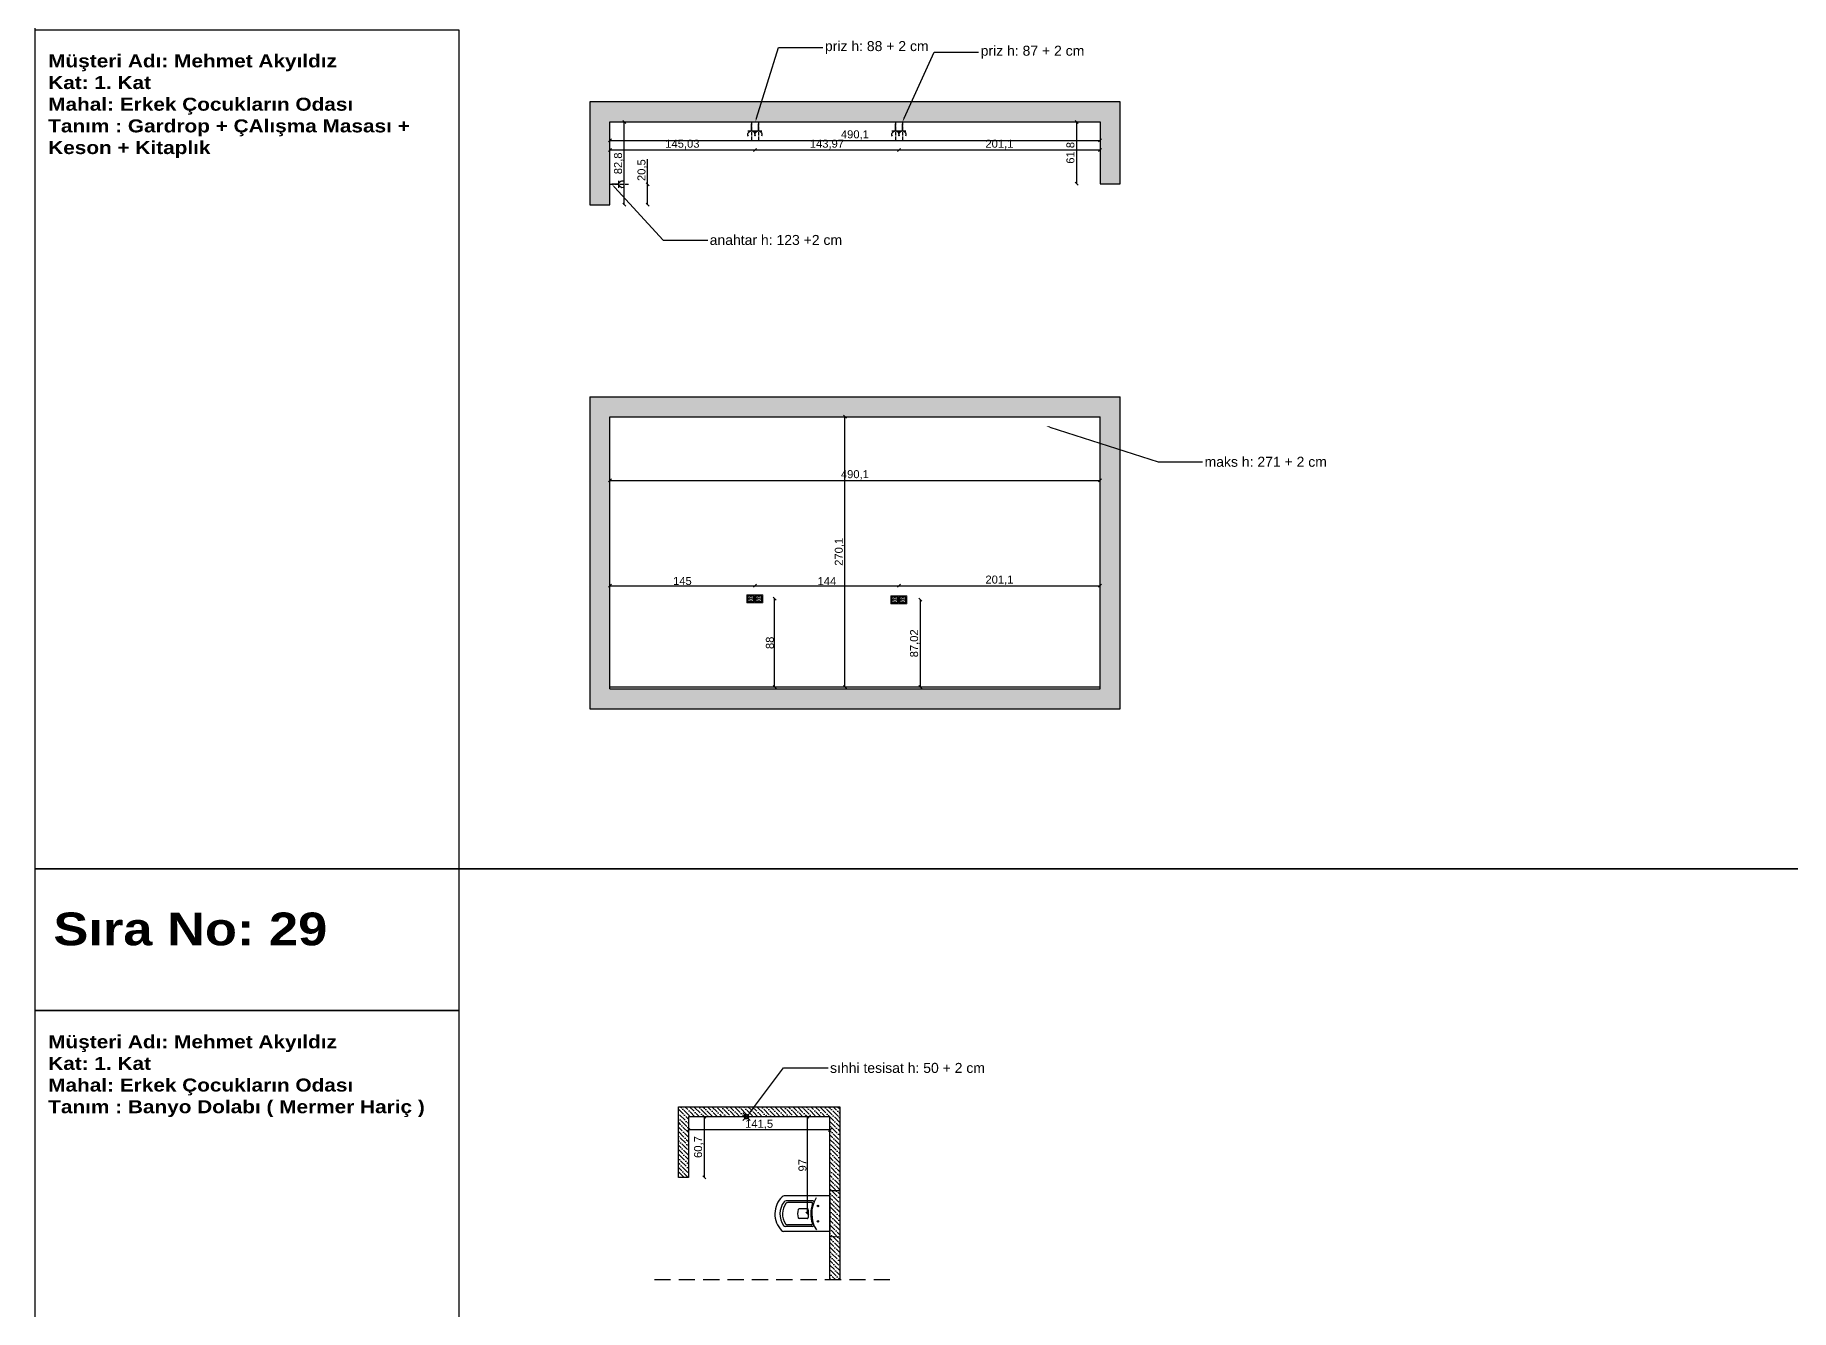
# Model space of a CAD drawing. Header units: millimetres. Extents: x -1860 to 15304, y 307 to 22353.
# Drawn here: x 3092 to 4848, y 1828 to 3102 of the extents above; entities that cross this region are included whole.
import ezdxf
from ezdxf import colors
from ezdxf.entities.mleader import LeaderData, LeaderLine
from ezdxf.math import Vec2, Vec3

# ---------------------------------------------------------------- set-up
doc = ezdxf.new("R2010")
doc.units = ezdxf.units.MM
doc.set_wipeout_variables(frame=1)
for name, pattern in [('( Hidden )', [0.375, 0.25, -0.125]), ('CENTER', [50.8, 31.75, -6.35, 6.35, -6.35]), ('DOT', [0.25, 0, -0.25])]:
    doc.linetypes.add(name, pattern=pattern)
for name, color, linetype in [('0_Toner_Axis', 8, 'CENTER'), ('5_Toner_Electrical', 133, 'Continuous'), ('dim_int', 183, 'Continuous'), ('perde', 90, 'Continuous'), ('prizler elektrik', 2, 'Continuous')]:
    doc.layers.add(name, color=color, linetype=linetype)
doc.layers.add('5_ID-Electrical _Priz', color=3, linetype='Continuous', lineweight=0)
doc.layers.add('çerçeve', color=40, linetype='Continuous', lineweight=40)
doc.layers.add('transparan', color=7, linetype='Continuous', transparency=0.75)
doc.styles.get("Standard").update_dxf_attribs({"font": 'arial.ttf'})
doc.dimstyles.new('ISO-25', dxfattribs={"dimtxt": 8, "dimasz": 3, "dimexe": 1.25, "dimexo": 0.625, "dimtad": 1, "dimtxsty": 'Standard', "dimblk": 'OBLIQUE', "dimcen": 2.5, "dimse1": 1, "dimse2": 1, "dimadec": 0, "dimazin": 0, "dimtfac": 1, "dimtmove": 0, "dimatfit": 3, "dimldrblk": 'OBLIQUE', "dimfxl": 1, "dimarcsym": 0})
pattern_1 = [(315, (-3502.7175, 9351.9497), (6.1739261, -1.683798), [7.9375, -1.5875, 0, -1.5875])]

# ---------------------------------------------------------------- blocks, each defined once
blk = doc.blocks.new('_Oblique')
at = {"color": 0, "linetype": 'ByBlock', "lineweight": -2}
blk.add_line((-0.5, -0.5), (0.5, 0.5), dxfattribs=at)
blk = doc.blocks.new('*D210')
at = {"color": 0, "lineweight": -2, "transparency": 16777216}
blk.add_line((3681.3, 2932.7), (3681.3, 3015.5), dxfattribs=at)
at = {"layer": 'Defpoints', "color": 0, "transparency": 16777216}
for p in [(3666.9, 3015.5), (3681.3, 3015.5), (3666.9, 2932.7)]:
    blk.add_point(p, dxfattribs=at)
at = {"color": 0, "lineweight": -2, "transparency": 16777216, "xscale": 3, "yscale": 3, "zscale": 3}
for p, rotation in [((3681.3, 3015.5), 90), ((3681.3, 2932.7), 270)]:
    blk.add_blockref('_Oblique', p, dxfattribs=dict(at, rotation=rotation))
at = {"color": 0, "transparency": 16777216, "insert": (3675.8, 2974.1), "char_height": 8, "attachment_point": 5, "rotation": 90}
blk.add_mtext('82,8', dxfattribs=at)
blk = doc.blocks.new('*D211')
at = {"color": 0, "lineweight": -2, "transparency": 16777216}
blk.add_line((3666.9, 2997), (4157, 2997), dxfattribs=at)
at = {"layer": 'Defpoints', "color": 0, "transparency": 16777216}
for p in [(3666.9, 3015.5), (4157, 3015.5), (4157, 2997)]:
    blk.add_point(p, dxfattribs=at)
at = {"color": 0, "lineweight": -2, "transparency": 16777216, "xscale": 3, "yscale": 3, "zscale": 3, "rotation": 180}
blk.add_blockref('_Oblique', (3666.9, 2997), dxfattribs=at)
at = {"color": 0, "lineweight": -2, "transparency": 16777216, "xscale": 3, "yscale": 3, "zscale": 3}
blk.add_blockref('_Oblique', (4157, 2997), dxfattribs=at)
at = {"color": 0, "transparency": 16777216, "insert": (3911.9, 3002.4), "char_height": 8, "attachment_point": 5}
blk.add_mtext('490,1', dxfattribs=at)
blk = doc.blocks.new('*D212')
at = {"color": 0, "lineweight": -2, "transparency": 16777216}
blk.add_line((4133.5, 3015.5), (4133.5, 2953.7), dxfattribs=at)
at = {"layer": 'Defpoints', "color": 0, "transparency": 16777216}
for p in [(4157, 3015.5), (4133.5, 2953.7), (4157, 2953.7)]:
    blk.add_point(p, dxfattribs=at)
at = {"color": 0, "lineweight": -2, "transparency": 16777216, "xscale": 3, "yscale": 3, "zscale": 3}
for p, rotation in [((4133.5, 3015.5), 90), ((4133.5, 2953.7), 270)]:
    blk.add_blockref('_Oblique', p, dxfattribs=dict(at, rotation=rotation))
at = {"color": 0, "transparency": 16777216, "insert": (4128.1, 2984.6), "char_height": 8, "attachment_point": 5, "rotation": 90}
blk.add_mtext('61,8', dxfattribs=at)
blk = doc.blocks.new('*D124')
at = {"color": 0, "lineweight": -2, "transparency": 16777216}
blk.add_line((3901.9, 2450.7), (3901.9, 2720.8), dxfattribs=at)
at = {"layer": 'Defpoints', "color": 0, "transparency": 16777216}
for p in [(3899.7, 2720.8), (3901.9, 2720.8), (3899.9, 2450.7)]:
    blk.add_point(p, dxfattribs=at)
at = {"color": 0, "lineweight": -2, "transparency": 16777216, "xscale": 3, "yscale": 3, "zscale": 3}
for p, rotation in [((3901.9, 2720.8), 90), ((3901.9, 2450.7), 270)]:
    blk.add_blockref('_Oblique', p, dxfattribs=dict(at, rotation=rotation))
at = {"color": 0, "transparency": 16777216, "insert": (3896.5, 2585.7), "char_height": 8, "attachment_point": 5, "rotation": 90}
blk.add_mtext('270,1', dxfattribs=at)
blk = doc.blocks.new('A$C5399117F')
at = {"layer": '0_Toner_Axis', "ltscale": 0.1}
blk.add_lwpolyline([(3.5, 18.8), (3.5, 0)], dxfattribs=at)
at = {"layer": '5_Toner_Electrical'}
for p, q in [((7, 9.9), (0, 9.9)), ((3.5, 9.9), (3.5, 16.9))]:
    blk.add_line(p, q, dxfattribs=at)
blk.add_arc((3.5, 6.4), 3.53, 326.7114, 213.2886, dxfattribs=at)
blk = doc.blocks.new('priz')
blk.add_wipeout([(12844.2, 13291.9), (12852.2, 13291.9), (12852.2, 13299.9), (12844.2, 13299.9)]).dxf.layer = '5_ID-Electrical _Priz'
at = {"layer": '5_ID-Electrical _Priz'}
for points in [[(12844.2, 13299.9), (12852.2, 13299.9), (12852.2, 13291.9), (12844.2, 13291.9)], [(12852.1, 13299.8), (12852.1, 13291.9), (12844.3, 13291.9), (12844.3, 13299.8)], [(12851.2, 13298.9), (12845.2, 13298.9), (12845.2, 13292.9), (12851.2, 13292.9)], [(12850.9, 13298.6), (12845.5, 13298.6), (12845.5, 13293.2), (12850.9, 13293.2)]]:
    blk.add_lwpolyline(points, close=True, dxfattribs=at)
for centre, radius in [((12848.2, 13295.9), 1.88), ((12847.6, 13295.9), 0.23), ((12848.7, 13295.9), 0.23)]:
    blk.add_circle(centre, radius, dxfattribs=at)
blk = doc.blocks.new('*D125')
at = {"color": 0, "lineweight": -2, "transparency": 16777216}
blk.add_line((3831.6, 2450.7), (3831.6, 2538.7), dxfattribs=at)
at = {"layer": 'Defpoints', "color": 0, "transparency": 16777216}
for p in [(3819.9, 2538.7), (3831.6, 2538.7), (3814.6, 2450.7)]:
    blk.add_point(p, dxfattribs=at)
at = {"color": 0, "lineweight": -2, "transparency": 16777216, "xscale": 3, "yscale": 3, "zscale": 3}
for p, rotation in [((3831.6, 2538.7), 90), ((3831.6, 2450.7), 270)]:
    blk.add_blockref('_Oblique', p, dxfattribs=dict(at, rotation=rotation))
at = {"color": 0, "transparency": 16777216, "insert": (3826.9, 2494.7), "char_height": 8, "attachment_point": 5, "rotation": 90}
blk.add_mtext('88', dxfattribs=at)
blk = doc.blocks.new('*D213')
at = {"color": 0, "lineweight": -2, "transparency": 16777216}
blk.add_line((3977.3, 2537.7), (3977.3, 2450.7), dxfattribs=at)
at = {"layer": 'Defpoints', "color": 0, "transparency": 16777216}
for p in [(3963.8, 2537.7), (3964.2, 2450.7), (3977.3, 2450.7)]:
    blk.add_point(p, dxfattribs=at)
at = {"color": 0, "lineweight": -2, "transparency": 16777216, "xscale": 3, "yscale": 3, "zscale": 3}
for p, rotation in [((3977.3, 2537.7), 90), ((3977.3, 2450.7), 270)]:
    blk.add_blockref('_Oblique', p, dxfattribs=dict(at, rotation=rotation))
at = {"color": 0, "transparency": 16777216, "insert": (3971.8, 2494.2), "char_height": 8, "attachment_point": 5, "rotation": 90}
blk.add_mtext('87,02', dxfattribs=at)
blk = doc.blocks.new('*D214')
at = {"color": 0, "lineweight": -2, "transparency": 16777216}
blk.add_line((3666.9, 2551.8), (3811.9, 2551.8), dxfattribs=at)
at = {"layer": 'Defpoints', "color": 0, "transparency": 16777216}
for p in [(3811.9, 2551.8), (3666.9, 2532.2), (3811.9, 2542.7)]:
    blk.add_point(p, dxfattribs=at)
at = {"color": 0, "lineweight": -2, "transparency": 16777216, "xscale": 3, "yscale": 3, "zscale": 3, "rotation": 180}
blk.add_blockref('_Oblique', (3666.9, 2551.8), dxfattribs=at)
at = {"color": 0, "lineweight": -2, "transparency": 16777216, "xscale": 3, "yscale": 3, "zscale": 3}
blk.add_blockref('_Oblique', (3811.9, 2551.8), dxfattribs=at)
at = {"color": 0, "transparency": 16777216, "insert": (3739.4, 2556.5), "char_height": 8, "attachment_point": 5}
blk.add_mtext('145', dxfattribs=at)
blk = doc.blocks.new('*D215')
at = {"color": 0, "lineweight": -2, "transparency": 16777216}
blk.add_line((3811.9, 2551.8), (3955.9, 2551.8), dxfattribs=at)
at = {"layer": 'Defpoints', "color": 0, "transparency": 16777216}
for p in [(3955.9, 2551.8), (3811.9, 2542.7), (3955.9, 2541.7)]:
    blk.add_point(p, dxfattribs=at)
at = {"color": 0, "lineweight": -2, "transparency": 16777216, "xscale": 3, "yscale": 3, "zscale": 3, "rotation": 180}
blk.add_blockref('_Oblique', (3811.9, 2551.8), dxfattribs=at)
at = {"color": 0, "lineweight": -2, "transparency": 16777216, "xscale": 3, "yscale": 3, "zscale": 3}
blk.add_blockref('_Oblique', (3955.9, 2551.8), dxfattribs=at)
at = {"color": 0, "transparency": 16777216, "insert": (3883.9, 2556.4), "char_height": 8, "attachment_point": 5}
blk.add_mtext('144', dxfattribs=at)
blk = doc.blocks.new('*D216')
at = {"color": 0, "lineweight": -2, "transparency": 16777216}
blk.add_line((3955.9, 2551.8), (4157, 2551.8), dxfattribs=at)
at = {"layer": 'Defpoints', "color": 0, "transparency": 16777216}
for p in [(4157, 2551.8), (3955.9, 2541.7), (4157, 2532.3)]:
    blk.add_point(p, dxfattribs=at)
at = {"color": 0, "lineweight": -2, "transparency": 16777216, "xscale": 3, "yscale": 3, "zscale": 3, "rotation": 180}
blk.add_blockref('_Oblique', (3955.9, 2551.8), dxfattribs=at)
at = {"color": 0, "lineweight": -2, "transparency": 16777216, "xscale": 3, "yscale": 3, "zscale": 3}
blk.add_blockref('_Oblique', (4157, 2551.8), dxfattribs=at)
at = {"color": 0, "transparency": 16777216, "insert": (4056.4, 2557.2), "char_height": 8, "attachment_point": 5}
blk.add_mtext('201,1', dxfattribs=at)
blk = doc.blocks.new('*D217')
at = {"color": 0, "lineweight": -2, "transparency": 16777216}
blk.add_line((3666.9, 2987.5), (3811.9, 2987.5), dxfattribs=at)
at = {"layer": 'Defpoints', "color": 0, "transparency": 16777216}
for p in [(3666.9, 3015.5), (3811.9, 3006.6), (3811.9, 2987.5)]:
    blk.add_point(p, dxfattribs=at)
at = {"color": 0, "lineweight": -2, "transparency": 16777216, "xscale": 3, "yscale": 3, "zscale": 3, "rotation": 180}
blk.add_blockref('_Oblique', (3666.9, 2987.5), dxfattribs=at)
at = {"color": 0, "lineweight": -2, "transparency": 16777216, "xscale": 3, "yscale": 3, "zscale": 3}
blk.add_blockref('_Oblique', (3811.9, 2987.5), dxfattribs=at)
at = {"color": 0, "transparency": 16777216, "insert": (3739.4, 2993), "char_height": 8, "attachment_point": 5}
blk.add_mtext('145,03', dxfattribs=at)
blk = doc.blocks.new('*D218')
at = {"color": 0, "lineweight": -2, "transparency": 16777216}
blk.add_line((3811.9, 2987.5), (3955.9, 2987.5), dxfattribs=at)
at = {"layer": 'Defpoints', "color": 0, "transparency": 16777216}
for p in [(3811.9, 3006.6), (3955.9, 3003.1), (3955.9, 2987.5)]:
    blk.add_point(p, dxfattribs=at)
at = {"color": 0, "lineweight": -2, "transparency": 16777216, "xscale": 3, "yscale": 3, "zscale": 3, "rotation": 180}
blk.add_blockref('_Oblique', (3811.9, 2987.5), dxfattribs=at)
at = {"color": 0, "lineweight": -2, "transparency": 16777216, "xscale": 3, "yscale": 3, "zscale": 3}
blk.add_blockref('_Oblique', (3955.9, 2987.5), dxfattribs=at)
at = {"color": 0, "transparency": 16777216, "insert": (3883.9, 2993), "char_height": 8, "attachment_point": 5}
blk.add_mtext('143,97', dxfattribs=at)
blk = doc.blocks.new('*D219')
at = {"color": 0, "lineweight": -2, "transparency": 16777216}
blk.add_line((3955.9, 2987.5), (4157, 2987.5), dxfattribs=at)
at = {"layer": 'Defpoints', "color": 0, "transparency": 16777216}
for p in [(3955.9, 3003.1), (4157, 3015.5), (4157, 2987.5)]:
    blk.add_point(p, dxfattribs=at)
at = {"color": 0, "lineweight": -2, "transparency": 16777216, "xscale": 3, "yscale": 3, "zscale": 3, "rotation": 180}
blk.add_blockref('_Oblique', (3955.9, 2987.5), dxfattribs=at)
at = {"color": 0, "lineweight": -2, "transparency": 16777216, "xscale": 3, "yscale": 3, "zscale": 3}
blk.add_blockref('_Oblique', (4157, 2987.5), dxfattribs=at)
at = {"color": 0, "transparency": 16777216, "insert": (4056.4, 2993), "char_height": 8, "attachment_point": 5}
blk.add_mtext('201,1', dxfattribs=at)
blk = doc.blocks.new('*D220')
at = {"color": 0, "lineweight": -2, "transparency": 16777216}
for p, q in [((3704.6, 2953.2), (3704.6, 2978.4)), ((3704.6, 2932.7), (3704.6, 2953.2))]:
    blk.add_line(p, q, dxfattribs=at)
at = {"layer": 'Defpoints', "color": 0, "transparency": 16777216}
for p in [(3666.9, 2953.2), (3704.6, 2953.2), (3666.9, 2932.7)]:
    blk.add_point(p, dxfattribs=at)
at = {"color": 0, "lineweight": -2, "transparency": 16777216, "xscale": 3, "yscale": 3, "zscale": 3}
for p, rotation in [((3704.6, 2953.2), 90), ((3704.6, 2932.7), 270)]:
    blk.add_blockref('_Oblique', p, dxfattribs=dict(at, rotation=rotation))
at = {"color": 0, "transparency": 16777216, "insert": (3699.2, 2967.3), "char_height": 8, "attachment_point": 5, "rotation": 90}
blk.add_mtext('20,5', dxfattribs=at)
blk = doc.blocks.new('*D221')
at = {"color": 0, "lineweight": -2, "transparency": 16777216}
blk.add_line((3666.9, 2657.1), (4157, 2657.1), dxfattribs=at)
at = {"layer": 'Defpoints', "color": 0, "transparency": 16777216}
for p in [(3666.9, 2720.8), (4157, 2720.8), (4157, 2657.1)]:
    blk.add_point(p, dxfattribs=at)
at = {"color": 0, "lineweight": -2, "transparency": 16777216, "xscale": 3, "yscale": 3, "zscale": 3, "rotation": 180}
blk.add_blockref('_Oblique', (3666.9, 2657.1), dxfattribs=at)
at = {"color": 0, "lineweight": -2, "transparency": 16777216, "xscale": 3, "yscale": 3, "zscale": 3}
blk.add_blockref('_Oblique', (4157, 2657.1), dxfattribs=at)
at = {"color": 0, "transparency": 16777216, "insert": (3911.9, 2662.6), "char_height": 8, "attachment_point": 5}
blk.add_mtext('490,1', dxfattribs=at)
blk = doc.blocks.new('*D248')
at = {"color": 0, "lineweight": -2, "transparency": 16777216}
blk.add_line((3761.2, 2020.9), (3761.2, 1960.2), dxfattribs=at)
at = {"layer": 'Defpoints', "color": 0, "transparency": 16777216}
for p in [(3745.4, 2020.9), (3745.4, 1960.2), (3761.2, 1960.2)]:
    blk.add_point(p, dxfattribs=at)
at = {"color": 0, "lineweight": -2, "transparency": 16777216, "xscale": 3, "yscale": 3, "zscale": 3}
for p, rotation in [((3761.2, 2020.9), 90), ((3761.2, 1960.2), 270)]:
    blk.add_blockref('_Oblique', p, dxfattribs=dict(at, rotation=rotation))
at = {"color": 0, "transparency": 16777216, "insert": (3755.8, 1990.6), "char_height": 8, "attachment_point": 5, "rotation": 90}
blk.add_mtext('60,7', dxfattribs=at)
blk = doc.blocks.new('*D249')
at = {"color": 0, "lineweight": -2, "transparency": 16777216}
blk.add_line((3886.9, 2007.7), (3745.4, 2007.7), dxfattribs=at)
at = {"layer": 'Defpoints', "color": 0, "transparency": 16777216}
for p in [(3745.4, 2020.9), (3886.9, 2020.9), (3745.4, 2007.7)]:
    blk.add_point(p, dxfattribs=at)
at = {"color": 0, "lineweight": -2, "transparency": 16777216, "xscale": 3, "yscale": 3, "zscale": 3, "rotation": 180}
blk.add_blockref('_Oblique', (3745.4, 2007.7), dxfattribs=at)
at = {"color": 0, "lineweight": -2, "transparency": 16777216, "xscale": 3, "yscale": 3, "zscale": 3}
blk.add_blockref('_Oblique', (3886.9, 2007.7), dxfattribs=at)
at = {"color": 0, "transparency": 16777216, "insert": (3816.1, 2013.1), "char_height": 8, "attachment_point": 5}
blk.add_mtext('141,5', dxfattribs=at)
blk = doc.blocks.new('klozettt')
at = {"layer": 'transparan'}
for p, q in [((30831.9, 9996.9), (30831.9, 10043.4)), ((30831.9, 9996.9), (30831.9, 10042.8)), ((30867.3, 9996.9), (30867.3, 10042.8)), ((30836.9, 10014.3), (30836.9, 10041.2)), ((30838.4, 10015.4), (30838.4, 10039.3)), ((30844.8, 10019.6), (30844.8, 10027.6)), ((30854.4, 10019.5), (30854.4, 10027.6)), ((30860.8, 10015.2), (30860.8, 10038.9)), ((30862.3, 10013.8), (30862.3, 10040.8))]:
    blk.add_line(p, q, dxfattribs=at)
at = {"layer": 'transparan', "linetype": 'DOT', "ltscale": 0.05}
for p, q in [((30826.4, 9986.9), (30826.4, 9996.9)), ((30826.4, 9996.9), (30872.8, 9996.9)), ((30872.8, 9996.9), (30872.8, 9986.9))]:
    blk.add_line(p, q, dxfattribs=at)
at = {"layer": 'transparan', "linetype": 'Continuous'}
blk.add_line((30867.3, 9996.9), (30831.9, 9996.9), dxfattribs=at)
at = {"layer": 'transparan'}
for centre in [(30841.9, 10008.9), (30857.3, 10008.9)]:
    blk.add_circle(centre, 0.75, dxfattribs=at)
for centre, radius, start, end in [((30834.4, 10043.4), 2.5, 133.9934, 180.0201), ((30849.3, 10027.9), 24, 43.837, 133.9934), ((30839.4, 10041.2), 2.5, 125.722, 180.0346), ((30849.3, 10027.4), 19.5, 51.8497, 125.722), ((30849.3, 10026.9), 17.5, 53.1214, 124.1713), ((30859.8, 10040.8), 2.5, 0.0198, 51.8498), ((30864.8, 10042.8), 2.5, 0.0195, 43.837), ((30840.9, 10039.3), 2.5, 124.1713, 180.0375), ((30845.8, 10027.6), 1, 109.3138, 180.0375), ((30849.6, 10016.7), 12.5, 70.7258, 109.3138), ((30853.4, 10027.6), 1, 0.0021, 70.7258), ((30858.3, 10038.9), 2.5, 0.0198, 53.1214), ((30849.3, 9985.1), 30, 57.7888, 122.2507), ((30838.2, 10014.4), 1.29, 182.1145, 291.8665), ((30839.4, 10015.4), 1, 180.0375, 288.0527), ((30849.3, 9985), 31, 70.8535, 108.0527), ((30845.8, 10019.6), 1, 180.0375, 276.2942), ((30849.3, 9987.8), 31, 82.6634, 96.2942), ((30853.4, 10019.5), 1, 262.6634, 0.0021), ((30859.8, 10015.2), 1, 250.8535, 305.4367), ((30859.8, 10015.2), 1, 305.4367, 0.0197), ((30861.2, 10013.8), 1.11, 254.2168, 357.0535)]:
    blk.add_arc(centre, radius, start, end, dxfattribs=at)
blk = doc.blocks.new('*D250')
at = {"color": 0, "lineweight": -2, "transparency": 16777216}
blk.add_line((3864.3, 2020.9), (3864.3, 1923.9), dxfattribs=at)
at = {"layer": 'Defpoints', "color": 0, "transparency": 16777216}
for p in [(3886.9, 2020.9), (3864.3, 1923.9), (3886.9, 1923.9)]:
    blk.add_point(p, dxfattribs=at)
at = {"color": 0, "lineweight": -2, "transparency": 16777216, "xscale": 3, "yscale": 3, "zscale": 3}
for p, rotation in [((3864.3, 2020.9), 90), ((3864.3, 1923.9), 270)]:
    blk.add_blockref('_Oblique', p, dxfattribs=dict(at, rotation=rotation))
at = {"color": 0, "transparency": 16777216, "insert": (3859.5, 1972.4), "char_height": 8, "attachment_point": 5, "rotation": 90}
blk.add_mtext('97', dxfattribs=at)
blk = doc.blocks.new('zgvfdvd')
at = {"layer": 'prizler elektrik', "lineweight": 30}
for p, q in [((22208.3, -7204.6), (22213.3, -7209.6)), ((22213.3, -7204.6), (22208.3, -7209.6))]:
    blk.add_line(p, q, dxfattribs=at)
blk.add_circle((22210.8, -7207.1), 1.5, dxfattribs=at)

msp = doc.modelspace()

# ---------------------------------------------------------------- hatches: boundary and pattern name
at = {"true_color": 0x636466, "transparency": 33554687}
h = msp.add_hatch(dxfattribs=at)
h.set_pattern_fill('ANSI36', color=251, angle=270)
h.set_pattern_definition(pattern_1)
h.paths.add_polyline_path([(4176.99297, 3015.51214), (4176.99297, 3035.51214), (3666.89297, 3035.51214), (3646.89297, 3035.51214), (3646.89297, 2932.71214), (3666.89297, 2932.71214), (3666.89297, 3015.51214), (4156.99297, 3015.51214), (4156.99297, 2953.71214), (4176.99297, 2953.71214)])
h = msp.add_hatch(dxfattribs=at)
h.set_pattern_fill('ANSI36', color=251, angle=270)
h.set_pattern_definition(pattern_1)
h.paths.add_polyline_path([(4176.99297, 2740.7763), (3646.89297, 2740.7763), (3646.89297, 2428.6763), (4176.99297, 2428.6763)])
h.paths.add_polyline_path([(4156.99297, 2448.6763), (3666.89297, 2448.6763), (3666.89297, 2720.7763), (4156.99297, 2720.7763)], flags=16)
h.paths.add_polyline_path([(3839.12554, 2569.60488), (3839.12554, 2601.57214), (3822.63986, 2601.57214), (3822.63986, 2569.60488)], flags=8)
h = msp.add_hatch(dxfattribs=at)
h.set_pattern_fill('ANSI36', color=251, angle=270)
h.set_pattern_definition(pattern_1)
h.paths.add_polyline_path([(3896.89337, 2030.94058), (3735.39337, 2030.94058), (3735.39337, 1960.24058), (3745.39337, 1960.24058), (3745.39337, 2020.94058), (3886.89337, 2020.94058), (3886.89337, 1857.7445), (3896.89337, 1857.7445)])

# ---------------------------------------------------------------- linework, layer by layer
for p, q in [((3646.89297, 2740.7763), (4176.99297, 2740.7763)), ((3646.89297, 2740.7763), (3646.89297, 2428.6763)), ((4176.99297, 2428.6763), (4176.99297, 2740.7763)), ((3666.89297, 2720.7763), (4156.99297, 2720.7763)), ((3666.89297, 2448.6763), (3666.89297, 2720.7763)), ((4156.99297, 2448.6763), (4156.99297, 2720.7763)), ((3666.89297, 2450.6763), (4156.99297, 2450.6763)), ((3666.89297, 2448.6763), (4156.99297, 2448.6763)), ((3646.89297, 2428.6763), (4176.99297, 2428.6763))]:
    msp.add_line(p, q)
at = {"linetype": '( Hidden )', "ltscale": 65}
msp.add_line((3946.98183, 1857.7445), (3710.58213, 1857.7445), dxfattribs=at)
for points in [[(3092.17375, 3249.28655), (10114.64183, 3249.28655), (10114.64183, 2268.637), (3092.17375, 2268.637)], [(3092.17375, 3107.74124), (3515.83176, 3107.74124), (3515.83176, 2268.637), (3092.17375, 2268.637)], [(3092.17375, 2268.637), (10114.64183, 2268.637), (10114.64183, 1287.98746), (3092.17375, 1287.98746)], [(3092.17375, 2268.637), (3515.83176, 2268.637), (3515.83176, 2127.0917), (3092.17375, 2127.0917)], [(3092.17375, 2127.0917), (3515.83176, 2127.0917), (3515.83176, 1287.98746), (3092.17375, 1287.98746)]]:
    msp.add_lwpolyline(points, close=True)
for points in [[(3666.89297, 2932.71214), (3666.89297, 3015.51214), (4156.99297, 3015.51214), (4156.99297, 2953.71214), (4176.99297, 2953.71214), (4176.99297, 3015.51214), (4176.99297, 3035.51214), (3666.89297, 3035.51214), (3646.89297, 3035.51214), (3646.89297, 2932.71214), (3666.89297, 2932.71214)], [(3735.39337, 1960.24058), (3735.39337, 2030.94058), (3896.89337, 2030.94058), (3896.89337, 1857.7445), (3886.89337, 1857.7445), (3886.89337, 2020.94058), (3745.39337, 2020.94058), (3745.39337, 1960.24058), (3735.39337, 1960.24058)]]:
    msp.add_lwpolyline(points)

# ---------------------------------------------------------------- block references
at = {"xscale": -1}
for p in [(3811.92283, 2996.66599), (3818.95268, 2996.66599), (3955.92283, 2996.66599), (3962.95268, 2996.66599)]:
    msp.add_blockref('A$C5399117F', p, dxfattribs=at)
at = {"xscale": -1, "rotation": 90}
msp.add_blockref('A$C5399117F', (3685.73913, 2956.74037), dxfattribs=at)
at = {"layer": 'dim_int', "rotation": 89.99999999999997}
msp.add_blockref('klozettt', (13883.80122, -28925.64975), dxfattribs=at)
at = {"layer": 'perde', "color": 0, "xscale": 1.5, "yscale": 1.5, "zscale": 1.5, "rotation": 270}
msp.add_blockref('zgvfdvd', (14614.07878, 35337.12335), dxfattribs=at)

# ---------------------------------------------------------------- texts
at = {"layer": 'çerçeve', "color": 0, "lineweight": 25, "transparency": 33554687, "char_height": 13, "width": 407.4693121, "attachment_point": 3}
for s, insert in [('\\pxql;{\\fArial Black|b1|i0|c162|p34;Müşteri Adı: Mehmet Akyıldız\\PKat: 1. Kat \\PMahal: Erkek Çocukların Odası \\PTanım : Gardrop + ÇAlışma Masası + Keson + Kitaplık }', (3512.73557, 3083.07292)), ('\\pxql;{\\fArial Black|b1|i0|c162|p34;Müşteri Adı: Mehmet Akyıldız\\PKat: 1. Kat \\PMahal: Erkek Çocukların Odası \\PTanım : Banyo Dolabı ( Mermer Hariç )  }', (3512.73557, 2102.42338))]:
    msp.add_mtext(s, dxfattribs=dict(at, insert=insert))
at = {"layer": 'çerçeve', "color": 0, "lineweight": 25, "transparency": 33554687, "insert": (3384.3134, 2225.04879), "char_height": 32.7868852, "attachment_point": 3}
msp.add_mtext('{\\fArial Black|b1|i0|c162|p34;Sıra No: 29}', dxfattribs=at)

# ---------------------------------------------------------------- dimensions: what is measured, and where the dimension line sits
for base, p1, p2, picture, middle in [((4156.99297, 2996.96473), (3666.89297, 3015.51214), (4156.99297, 3015.51214), '*D211', (3911.94297, 3002.39737)), ((3811.92282, 2987.54404), (3666.89297, 3015.51214), (3811.92282, 3006.58907), '*D217', (3739.4079, 2992.97668)), ((4156.99297, 2657.14188), (3666.89297, 2720.7763), (4156.99297, 2720.7763), '*D221', (3911.94297, 2662.57452)), ((3745.39337, 2007.71505), (3886.89337, 2020.94058), (3745.39337, 2020.94058), '*D249', (3816.14337, 2013.14769))]:
    dim = msp.add_linear_dim(base=base, p1=p1, p2=p2, dimstyle='ISO-25')
    dim.commit()
    dim.dimension.update_dxf_attribs({"geometry": picture, "text_midpoint": middle})
for base, p1, p2, picture, middle in [((3681.27512, 3015.51214), (3666.89297, 2932.71214), (3666.89297, 3015.51214), '*D210', (3675.84248, 2974.11214)), ((4133.53807, 2953.71214), (4156.99297, 3015.51214), (4156.99297, 2953.71214), '*D212', (4128.10543, 2984.61214)), ((3704.60139, 2953.21214), (3666.89297, 2932.71214), (3666.89297, 2953.21214), '*D220', (3699.16875, 2967.32555)), ((3901.88791, 2720.7763), (3899.88791, 2450.6763), (3899.69981, 2720.7763), '*D124', (3896.45527, 2585.7263)), ((3761.22555, 1960.24058), (3745.39337, 2020.94058), (3745.39337, 1960.24058), '*D248', (3755.79291, 1990.59058)), ((3864.25586, 1923.94058), (3886.89337, 2020.94058), (3886.89337, 1923.94058), '*D250', (3859.54628, 1972.44058))]:
    dim = msp.add_linear_dim(base=base, p1=p1, p2=p2, angle=90, dimstyle='ISO-25')
    dim.commit()
    dim.dimension.update_dxf_attribs({"geometry": picture, "text_midpoint": middle})
for base, p1, p2, picture, middle in [((3955.89297, 2987.54404), (3811.92282, 3006.58907), (3955.89297, 3003.05922), '*D218', (3883.9079, 2992.97668)), ((4156.99297, 2987.54404), (3955.89297, 3003.05922), (4156.99297, 3015.51214), '*D219', (4056.44297, 2992.97668))]:
    dim = msp.add_linear_dim(base=base, p1=p1, p2=p2, dimstyle='ISO-25', override={"dimtmove": 1})
    dim.commit()
    dim.dimension.update_dxf_attribs({"geometry": picture, "text_midpoint": middle})

# ---------------------------------------------------------------- leaders
at = {"color": 6}
ml = msp.add_multileader_mtext('Standard', dxfattribs=at)
ml.set_content('priz h: 88 + 2 cm', color=6)
ml.set_leader_properties()
ml.build(insert=Vec2(0, 0))
ml.multileader.update_dxf_attribs({"dogleg_length": 44.44786})
ctx = ml.context
ctx.base_point, ctx.char_height, ctx.plane_origin = Vec3(3879.9296, 3089.95872), 10, Vec3(3812.3515, 3015.51214)
notes = []
notes.append((ctx, [(0, (1, 1, 0), (3835.48174, 3089.95872), (1, 0), 44.44786, [(0, [(3812.3515, 3015.51214)], 0, [])])]))
ctx.mtext.insert, ctx.mtext.flow_direction = Vec3(3881.9296, 3096.34685), 5
ml = msp.add_multileader_mtext('Standard', dxfattribs=at)
ml.set_content('priz h: 87 + 2 cm', color=6)
ml.set_leader_properties()
ml.build(insert=Vec2(0, 0))
ml.multileader.update_dxf_attribs({"dogleg_length": 44.44786})
ctx = ml.context
ctx.base_point, ctx.char_height, ctx.plane_origin = Vec3(4035.64162, 3085.323), 10, Vec3(3959.42445, 3015.51214)
notes.append((ctx, [(0, (1, 1, 0), (3991.19376, 3085.323), (1, 0), 44.44786, [(0, [(3959.42445, 3015.51214)], 0, [])])]))
ctx.mtext.insert, ctx.mtext.flow_direction = Vec3(4037.64162, 3091.71114), 5
ml = msp.add_multileader_mtext('Standard', dxfattribs=at)
ml.set_content('anahtar h: 123 +2 cm', color=6)
ml.set_leader_properties()
ml.build(insert=Vec2(0, 0))
ml.multileader.update_dxf_attribs({"dogleg_length": 44.44786})
ctx = ml.context
ctx.base_point, ctx.char_height, ctx.plane_origin = Vec3(3764.69041, 2897.41964), 10, Vec3(3668.81605, 2953.21052)
notes.append((ctx, [(1, (1, 1, 0), (3720.24255, 2897.41964), (1, 0), 44.44786, [(0, [(3668.81605, 2953.21052)], 0, [])])]))
ctx.mtext.insert, ctx.mtext.flow_direction = Vec3(3766.69041, 2902.50831), 5
ml = msp.add_multileader_mtext('Standard', dxfattribs=at)
ml.set_content('maks h: 271 + 2 cm', color=6)
ml.set_leader_properties()
ml.build(insert=Vec2(0, 0))
ml.multileader.update_dxf_attribs({"dogleg_length": 44.44786})
ctx = ml.context
ctx.base_point, ctx.char_height, ctx.plane_origin = Vec3(4259.53998, 2675.64579), 10, Vec3(4102.93975, 2711.67058)
notes.append((ctx, [(0, (1, 1, 0), (4215.09212, 2675.64579), (1, 0), 44.44786, [(0, [(4102.93975, 2711.67058)], 0, [])])]))
ctx.mtext.insert, ctx.mtext.flow_direction = Vec3(4261.53998, 2680.72765), 5
ml = msp.add_multileader_mtext('Standard', dxfattribs=at)
ml.set_content('sıhhi tesisat h: 50 + 2 cm', color=6)
ml.set_leader_properties()
ml.build(insert=Vec2(0, 0))
ml.multileader.update_dxf_attribs({"dogleg_length": 44.44786})
ctx = ml.context
ctx.base_point, ctx.char_height, ctx.plane_origin = Vec3(3885.04194, 2069.61738), 10, Vec3(3804.98436, 2022.53157)
notes.append((ctx, [(0, (1, 1, 0), (3840.59408, 2069.61738), (1, 0), 44.44786, [(0, [(3804.98436, 2022.53157)], 0, [])])]))
ctx.mtext.insert, ctx.mtext.flow_direction = Vec3(3887.04194, 2074.70264), 5
for ctx, leaders in notes:
    for number, flags, end, landing, length, lines in leaders:
        leader = LeaderData()
        leader.index, (leader.has_last_leader_line, leader.has_dogleg_vector, leader.attachment_direction) = number, flags
        leader.last_leader_point, leader.dogleg_vector, leader.dogleg_length = Vec3(end), Vec3(landing), length
        for number, points, colour, breaks in lines:
            line = LeaderLine()
            line.index, line.vertices, line.color, line.breaks = number, Vec3.list(points), colors.encode_raw_color(colour), breaks
            leader.lines.append(line)
        ctx.leaders.append(leader)

# ---------------------------------------------------------------- next in the draw order: block references
at = {"layer": '5_ID-Electrical _Priz'}
for p in [(-9040.30112, -10757.19648), (-8896.30112, -10758.17545)]:
    msp.add_blockref('priz', p, dxfattribs=at)

# ---------------------------------------------------------------- next in the draw order: block references
for p in [(-9032.30012, -10757.19648), (-8888.30012, -10758.17545)]:
    msp.add_blockref('priz', p, dxfattribs=at)

# ---------------------------------------------------------------- next in the draw order: dimensions: what is measured, and where the dimension line sits
dim = msp.add_linear_dim(base=(3811.89297, 2551.75252), p1=(3666.89297, 2532.24267), p2=(3811.89297, 2542.67841), dimstyle='ISO-25')
dim.commit()
dim.dimension.update_dxf_attribs({"geometry": '*D214', "text_midpoint": (3739.39297, 2556.46211)})
for base, p1, p2, picture, middle in [((3955.89297, 2551.75252), (3811.89297, 2542.67841), (3955.89297, 2541.69944), '*D215', (3883.89297, 2556.39389)), ((4156.99297, 2551.75252), (3955.89297, 2541.69944), (4156.99297, 2532.3388), '*D216', (4056.44297, 2557.18516))]:
    dim = msp.add_linear_dim(base=base, p1=p1, p2=p2, dimstyle='ISO-25', override={"dimtmove": 1})
    dim.commit()
    dim.dimension.update_dxf_attribs({"geometry": picture, "text_midpoint": middle})
for base, p1, p2, picture, middle in [((3831.56609, 2538.6763), (3814.55735, 2450.6763), (3819.89398, 2538.6763), '*D125', (3826.85651, 2494.6763)), ((3977.27201, 2450.6763), (3963.81556, 2537.69733), (3964.22615, 2450.6763), '*D213', (3971.83937, 2494.18682))]:
    dim = msp.add_linear_dim(base=base, p1=p1, p2=p2, angle=90, dimstyle='ISO-25')
    dim.commit()
    dim.dimension.update_dxf_attribs({"geometry": picture, "text_midpoint": middle})

doc.saveas('drawing.dxf')
